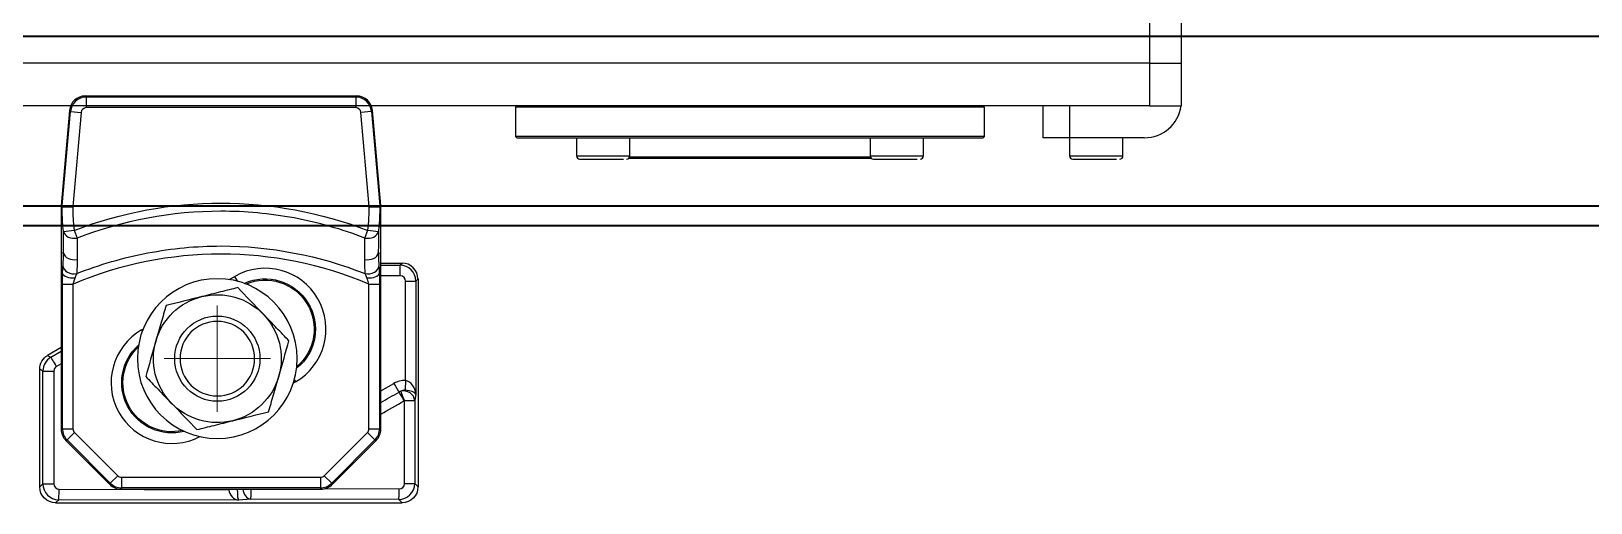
# Model space of a CAD drawing. Header units: centimetres. Extents: x 470464 to 524273, y 49611 to 59074.
# Drawn here: x 503175.6 to 503204.88, y 52528.86 to 52537.71 of the extents above; entities that cross this region are included whole.
import ezdxf

# ---------------------------------------------------------------- set-up
doc = ezdxf.new("R2010")
doc.units = ezdxf.units.CM
doc.header["$MEASUREMENT"] = 0
doc.linetypes.add('ACAD_ISO08W100', pattern=[36, 24, -3, 6, -3])
doc.linetypes.add('CHAIN', pattern=[0.3543, 0.2362, -0.0295, 0.0591, -0.0295])
for name, color, linetype, lineweight in [('1', 7, 'Continuous', 25), ('AAA_EKSEN', 1, 'ACAD_ISO08W100', 9), ('S-COLS-CONC', 4, 'Continuous', 40)]:
    doc.layers.add(name, color=color, linetype=linetype, lineweight=lineweight)
doc.layers.add('vinç', color=7, linetype='Continuous')

# ---------------------------------------------------------------- blocks, each defined once
blk = doc.blocks.new('ytrbnjytrbtrbrervrer')
at = {"color": 2, "linetype": 'Continuous', "lineweight": 25}
for p, q in [((429426.611, 71717.191), (429426.611, 71710.791)), ((429427.211, 71710.791), (429427.211, 71717.191)), ((429426.611, 71710.791), (429391.111, 71710.791)), ((429426.611, 71710.791), (429426.611, 71709.991)), ((429426.611, 71710.791), (429427.211, 71710.791)), ((429427.211, 71709.991), (429427.211, 71710.791)), ((429426.611, 71709.991), (429391.111, 71709.991)), ((429414.736, 71709.991), (429414.711, 71709.966)), ((429414.711, 71709.966), (429414.711, 71709.416)), ((429423.511, 71709.966), (429414.711, 71709.966)), ((429423.511, 71709.966), (429423.486, 71709.991)), ((429423.511, 71709.416), (429423.511, 71709.966)), ((429424.611, 71709.391), (429424.611, 71709.991)), ((429425.111, 71709.991), (429425.111, 71709.391)), ((429426.611, 71709.991), (429427.211, 71709.991)), ((429414.711, 71709.416), (429414.736, 71709.391)), ((429423.511, 71709.416), (429414.711, 71709.416)), ((429414.736, 71709.391), (429415.903, 71709.391)), ((429415.853, 71709.391), (429415.853, 71709.051)), ((429415.903, 71709.391), (429416.137, 71709.391)), ((429416.137, 71709.391), (429422.085, 71709.391)), ((429416.853, 71709.051), (429416.853, 71709.391)), ((429421.369, 71709.391), (429421.369, 71709.051)), ((429422.085, 71709.391), (429422.302, 71709.391)), ((429422.302, 71709.391), (429422.319, 71709.391)), ((429422.319, 71709.391), (429423.486, 71709.391)), ((429422.369, 71709.051), (429422.369, 71709.391)), ((429423.486, 71709.391), (429423.511, 71709.416)), ((429425.111, 71709.391), (429424.611, 71709.391)), ((429425.111, 71709.391), (429425.111, 71709.051)), ((429426.511, 71709.391), (429425.111, 71709.391)), ((429426.111, 71709.051), (429426.111, 71709.391)), ((429415.853, 71709.051), (429416.786, 71709.051)), ((429416.786, 71709.051), (429416.853, 71709.051)), ((429416.838, 71709.011), (429421.384, 71709.011)), ((429416.851, 71709.036), (429421.371, 71709.036)), ((429421.369, 71709.051), (429422.302, 71709.051)), ((429422.302, 71709.051), (429422.369, 71709.051)), ((429425.111, 71709.051), (429426.044, 71709.051)), ((429426.044, 71709.051), (429426.111, 71709.051))]:
    blk.add_line(p, q, dxfattribs=at)
for centre, radius, start, end in [((429426.511, 71710.091), 0.7, 270, 351.7868), ((429415.913, 71709.051), 0.06, 180, 270), ((429416.793, 71709.051), 0.06, 270, 0), ((429421.429, 71709.051), 0.06, 180, 270), ((429422.309, 71709.051), 0.06, 270, 0), ((429425.171, 71709.051), 0.06, 180, 270), ((429426.051, 71709.051), 0.06, 270, 0)]:
    blk.add_arc(centre, radius, start, end, dxfattribs=at)
for points, knots in [([(429415.915, 71708.991), (429415.915, 71708.991), (429415.912, 71708.991), (429415.926, 71708.991), (429415.957, 71708.991), (429416.02, 71708.991), (429416.128, 71708.991), (429416.263, 71708.991), (429416.378, 71708.991), (429416.468, 71708.991), (429416.552, 71708.991), (429416.651, 71708.991), (429416.702, 71708.991), (429416.734, 71708.991)], [0, 0, 0, 0, 0.021188, 0.100159, 0.179128, 0.256456, 0.400105, 0.543754, 0.621082, 0.700052, 0.779022, 0.85635, 1, 1, 1, 1]), ([(429421.43, 71708.991), (429421.43, 71708.991), (429421.427, 71708.991), (429421.442, 71708.991), (429421.473, 71708.991), (429421.535, 71708.991), (429421.643, 71708.991), (429421.779, 71708.991), (429421.894, 71708.991), (429421.983, 71708.991), (429422.068, 71708.991), (429422.167, 71708.991), (429422.217, 71708.991), (429422.25, 71708.991)], [0, 0, 0, 0, 0.0211883, 0.1001587, 0.1791283, 0.2564555, 0.4001047, 0.543754, 0.6210826, 0.7000524, 0.7790223, 0.85635, 1, 1, 1, 1]), ([(429425.173, 71708.991), (429425.172, 71708.991), (429425.17, 71708.991), (429425.184, 71708.991), (429425.215, 71708.991), (429425.278, 71708.991), (429425.386, 71708.991), (429425.521, 71708.991), (429425.636, 71708.991), (429425.726, 71708.991), (429425.81, 71708.991), (429425.909, 71708.991), (429425.959, 71708.991), (429425.992, 71708.991)], [0, 0, 0, 0, 0.0211883, 0.1001587, 0.1791281, 0.2564575, 0.4001065, 0.5437549, 0.6210836, 0.7000533, 0.7790229, 0.856352, 1, 1, 1, 1])]:
    blk.add_open_spline(points, degree=3, knots=knots, dxfattribs=at)
blk = doc.blocks.new('tfdyktstrkydsrtdykulkdtkyg')
at = {"layer": 'S-COLS-CONC', "color": 2}
for p, q in [((414524.685, 75900.838), (413349.485, 75900.838)), ((414524.685, 75900.472), (413349.485, 75900.472)), ((414524.685, 75897.288), (413349.485, 75897.288))]:
    blk.add_line(p, q, dxfattribs=at)
blk = doc.blocks.new('sfsdsggssg')
at = {"layer": '1', "color": 2, "linetype": 'Continuous'}
for p, q in [((1145.841, -34639.582), (1145.988, -34639.328)), ((1146.022, -34639.387), (1145.908, -34639.582)), ((1145.988, -34639.328), (1146.022, -34639.387)), ((1146.281, -34639.239), (1146.247, -34639.18)), ((1148.456, -34639.18), (1146.247, -34639.18)), ((1148.398, -34639.238), (1146.281, -34639.239)), ((1148.456, -34639.18), (1148.398, -34639.238)), ((1141.394, -34639.739), (1143.174, -34639.583)), ((1143.175, -34639.602), (1141.412, -34639.756)), ((1143.175, -34639.602), (1143.193, -34639.8)), ((1143.202, -34639.601), (1143.201, -34639.8)), ((1143.565, -34639.616), (1143.544, -34639.814)), ((1143.565, -34639.616), (1143.568, -34639.582)), ((1143.662, -34639.626), (1143.565, -34639.616)), ((1143.568, -34639.582), (1144.068, -34639.582)), ((1143.662, -34639.626), (1143.641, -34639.825)), ((1144.063, -34639.628), (1144.068, -34639.582)), ((1144.451, -34639.582), (1147.373, -34639.582)), ((1144.451, -34639.609), (1144.451, -34639.582)), ((1147.364, -34639.605), (1144.65, -34639.605)), ((1144.65, -34639.605), (1144.65, -34639.804)), ((1146.144, -34639.582), (1146.195, -34639.494)), ((1146.281, -34639.445), (1148.398, -34639.444)), ((1147.374, -34639.582), (1147.364, -34639.605)), ((1147.364, -34639.605), (1147.364, -34639.804)), ((1147.435, -34639.833), (1147.575, -34639.692)), ((1147.575, -34639.692), (1147.585, -34639.669)), ((1148.387, -34640.504), (1147.575, -34639.692)), ((1147.585, -34639.669), (1148.41, -34640.494)), ((1148.498, -34639.543), (1148.508, -34642.731)), ((1148.697, -34639.536), (1148.755, -34639.478)), ((1148.707, -34642.912), (1148.697, -34639.536)), ((1148.755, -34639.478), (1148.755, -34645.981)), ((1141.412, -34639.756), (1141.393, -34639.739)), ((1141.412, -34639.756), (1141.429, -34639.955)), ((1141.429, -34639.955), (1143.193, -34639.8)), ((1143.544, -34639.814), (1143.641, -34639.825)), ((1143.641, -34639.825), (1143.786, -34639.88)), ((1144.65, -34639.804), (1147.364, -34639.804)), ((1147.435, -34639.833), (1148.246, -34640.645)), ((1141.12, -34640.036), (1141.139, -34640.054)), ((1141.12, -34640.037), (1141.12, -34645.126)), ((1141.139, -34640.054), (1141.338, -34640.054)), ((1141.139, -34640.054), (1141.139, -34645.11)), ((1141.338, -34645.11), (1141.338, -34640.054)), ((1148.246, -34640.645), (1148.387, -34640.504)), ((1148.41, -34640.494), (1148.387, -34640.504)), ((1148.275, -34640.715), (1148.275, -34644.448)), ((1148.275, -34640.715), (1148.474, -34640.715)), ((1148.474, -34640.715), (1148.497, -34640.706)), ((1148.474, -34644.448), (1148.474, -34640.715)), ((1148.497, -34640.706), (1148.497, -34644.458)), ((1145.509, -34641.092), (1145.493, -34641.12)), ((1145.509, -34641.092), (1145.532, -34641.105)), ((1144.566, -34642.736), (1144.505, -34642.843)), ((1144.599, -34642.897), (1144.505, -34642.843)), ((1148.684, -34643.141), (1148.707, -34642.912)), ((1148.693, -34645.919), (1148.684, -34643.141)), ((1146.45, -34643.959), (1146.486, -34643.98)), ((1146.486, -34643.98), (1146.508, -34643.942)), ((1148.246, -34644.519), (1147.435, -34645.33)), ((1147.575, -34645.471), (1148.387, -34644.66)), ((1148.41, -34644.669), (1147.585, -34645.494)), ((1148.246, -34644.519), (1148.387, -34644.66)), ((1148.275, -34644.448), (1148.474, -34644.448)), ((1148.387, -34644.66), (1148.41, -34644.669)), ((1148.497, -34644.458), (1148.474, -34644.448)), ((1148.489, -34644.527), (1148.494, -34645.926)), ((1141.139, -34645.11), (1141.12, -34645.127)), ((1141.139, -34645.11), (1141.338, -34645.11)), ((1141.412, -34645.407), (1141.429, -34645.209)), ((1143.193, -34645.363), (1141.429, -34645.209)), ((1141.393, -34645.425), (1141.412, -34645.407)), ((1143.174, -34645.581), (1141.394, -34645.425)), ((1141.412, -34645.407), (1143.175, -34645.562)), ((1143.175, -34645.562), (1143.193, -34645.363)), ((1143.201, -34645.363), (1143.202, -34645.563)), ((1143.641, -34645.339), (1143.544, -34645.349)), ((1143.544, -34645.349), (1143.565, -34645.547)), ((1143.565, -34645.547), (1143.662, -34645.537)), ((1143.565, -34645.547), (1143.568, -34645.582)), ((1143.786, -34645.284), (1143.641, -34645.339)), ((1143.641, -34645.339), (1143.662, -34645.537)), ((1144.063, -34645.535), (1144.068, -34645.582)), ((1144.451, -34645.555), (1144.451, -34645.582)), ((1144.65, -34645.359), (1144.65, -34645.559)), ((1147.364, -34645.359), (1144.65, -34645.359)), ((1144.65, -34645.559), (1147.364, -34645.559)), ((1147.364, -34645.359), (1147.364, -34645.559)), ((1147.364, -34645.559), (1147.374, -34645.582)), ((1147.435, -34645.33), (1147.575, -34645.471)), ((1147.585, -34645.494), (1147.575, -34645.471)), ((1144.068, -34645.582), (1143.568, -34645.582)), ((1144.255, -34645.582), (1144.255, -34645.981)), ((1144.296, -34645.582), (1144.295, -34645.941)), ((1147.373, -34645.582), (1144.451, -34645.582)), ((1144.495, -34645.948), (1144.496, -34645.582)), ((1146.653, -34645.582), (1146.513, -34645.827)), ((1144.295, -34645.941), (1144.255, -34645.981)), ((1146.462, -34646.048), (1144.594, -34646.048)), ((1146.836, -34646.026), (1146.836, -34646.218)), ((1148.394, -34646.026), (1146.836, -34646.026)), ((1148.394, -34646.026), (1148.394, -34646.218)), ((1148.755, -34645.981), (1148.693, -34645.919)), ((1144.554, -34646.28), (1144.593, -34646.24)), ((1144.554, -34646.28), (1148.456, -34646.28)), ((1144.593, -34646.24), (1146.718, -34646.241)), ((1146.718, -34646.241), (1146.836, -34646.218)), ((1146.836, -34646.218), (1148.394, -34646.218)), ((1148.394, -34646.218), (1148.456, -34646.28))]:
    blk.add_line(p, q, dxfattribs=at)
for radius in [1.5, 0.7]:
    blk.add_circle((1146.049, -34642.513), radius, dxfattribs=at)
at = {"layer": '1', "color": 2, "linetype": 'Continuous', "extrusion": (0, 0, -1)}
blk.add_circle((-1146.049, -34642.513), 0.8, dxfattribs=at)
for centre, start, end in [((-1146.5, -34641.661), 29.8539, 207.4717), ((-1145.495, -34643.411), 209.8539, 29.8539)]:
    blk.add_arc(centre, 1.142, start, end, dxfattribs=at)
at = {"layer": '1', "color": 2, "linetype": 'Continuous'}
for centre, radius, start, end in [((1146.5, -34641.661), 0.943, 345.8258, 138.463), ((1146.5, -34641.661), 0.92, 347.6089, 136.677), ((1146.049, -34642.513), 1.2, 106, 166), ((1146.049, -34642.513), 1.2, 46, 106), ((1146.049, -34642.513), 1.2, 346, 46), ((1146.049, -34642.513), 1.2, 166, 226), ((1146.049, -34642.513), 1.2, 286, 346), ((1145.495, -34643.411), 0.943, 155.4674, 321.1742), ((1145.495, -34643.411), 0.92, 156.9271, 319.7145), ((1146.049, -34642.513), 1.2, 226, 286)]:
    blk.add_arc(centre, radius, start, end, dxfattribs=at)
for centre, major_axis, ratio, start_param, end_param in [((1146.248, -34639.481), (-0.15, 0.261), 0.994945, 5.763279, 6.803091), ((1148.454, -34639.481), (0.214, 0.214), 0.992433, 5.501585, 7.064785), ((1152.198, -34642.582), (-9.067, 0), 0.918737, 5.945855, 6.620515), ((1148.454, -34645.978), (-0.214, 0.214), 0.992433, 2.359993, 3.923193)]:
    blk.add_ellipse(centre, major_axis=major_axis, ratio=ratio, start_param=start_param, end_param=end_param, dxfattribs=at)
at = {"layer": '1', "color": 2, "linetype": 'Continuous', "extrusion": (0, 0, -1)}
for centre, major_axis, ratio, start_param, end_param in [((1146.281, -34639.538), (0.271, 0.128), 0.997202, 4.110755, 5.150568), ((1146.194, -34639.487), (-0.173, 0.101), 0.027764, 4.691233, 6.195885), ((1146.281, -34639.438), (0, 0.2), 0.004243, 0.087267, 1.605444), ((1148.398, -34639.437), (0, 0.2), 0.004243, 0.087267, 1.605444), ((1148.397, -34639.537), (-0.243, 0.175), 0.996422, 0.949848, 2.513048), ((1143.641, -34639.825), (0.001, 0.2), 0.752836, 0.132804, 1.847295), ((1144.042, -34639.826), (0.001, 0.2), 0.752479, 0.132721, 1.852962), ((1144.31, -34639.815), (-0.014, 0.199), 0.74106, 0.130215, 1.915333), ((1144.451, -34639.808), (-0.008, 0.2), 0.422896, 0.096328, 1.761115), ((1146.282, -34639.545), (-0.0748, 0.0667), 0.997721, 6.084759, 7.124571), ((1147.364, -34639.904), (-0.277, 0.115), 0.998522, 1.179673, 1.96192), ((1147.373, -34639.882), (0.115, 0.278), 0.997326, 5.892062, 6.674309), ((1148.398, -34639.544), (0.0889, 0.0469), 0.994028, 5.200197, 6.763397), ((1148.498, -34639.536), (0.2, 0.001), 0.034652, 0.087319, 1.566648), ((1141.421, -34640.038), (-0.222, 0.204), 0.995811, 5.544902, 7.021469), ((1141.439, -34640.055), (0.203, 0.221), 0.997694, 3.974105, 5.450673), ((1141.439, -34640.055), (0.0742, -0.068), 0.993033, 2.403309, 3.879876), ((1152.492, -34642.582), (-8.405, 0), 0.918737, 5.915201, 6.65117), ((1147.364, -34639.904), (0.0384, 0.0928), 0.995546, 5.892062, 6.674309), ((1148.175, -34640.715), (-0.115, 0.277), 0.998522, 1.179673, 1.96192), ((1148.197, -34640.706), (0.278, 0.115), 0.997326, 5.892062, 6.674309), ((1148.175, -34640.715), (-0.0928, -0.0384), 0.995546, 2.750469, 3.532716), ((1148.473, -34643.248), (0.056, 0.516), 0.770786, 6.203754, 6.230389), ((1148.509, -34642.738), (0.008, 0.2), 0.005639, 3.866293, 4.746837), ((1148.508, -34642.912), (-0.201, 0.003), 0.124494, 1.540952, 3.020281), ((1148.508, -34642.912), (-0.188, 0.076), 0.878606, 1.230281, 2.70961), ((1148.485, -34643.141), (0.199, -0.02), 0.74823, 4.69971, 6.151435), ((1148.485, -34643.141), (-0.2, -0.001), 0.034899, 3.228912, 4.651252), ((1148.175, -34644.448), (0.0928, -0.0384), 0.995546, 5.892062, 6.674309), ((1148.175, -34644.448), (0.115, 0.277), 0.998522, 1.179673, 1.96192), ((1148.197, -34644.457), (-0.278, 0.115), 0.997326, 2.750469, 3.532716), ((1141.421, -34645.125), (0.222, 0.204), 0.995811, 2.403309, 3.879876), ((1141.439, -34645.109), (-0.203, 0.221), 0.997694, 3.974105, 5.450673), ((1141.439, -34645.109), (0.0742, 0.068), 0.993033, 2.403309, 3.879876), ((1143.641, -34645.339), (-0.001, 0.2), 0.752836, 1.294298, 3.008789), ((1144.042, -34645.337), (-0.001, 0.2), 0.752479, 1.288631, 3.008872), ((1144.31, -34645.348), (0.014, 0.199), 0.74106, 1.22626, 3.011378), ((1144.451, -34645.356), (0.008, 0.2), 0.422896, 1.380478, 3.045264), ((1147.364, -34645.259), (0.0384, -0.0928), 0.995546, 5.892062, 6.674309), ((1147.364, -34645.259), (0.277, 0.115), 0.998522, 1.179673, 1.96192), ((1147.373, -34645.281), (-0.115, 0.278), 0.997326, 2.750469, 3.532716), ((1146.899, -34646), (0.426, 0.115), 0.905428, 3.310168, 3.875491), ((1146.514, -34645.834), (-0.174, 0.099), 0.027964, 1.549906, 2.758993), ((1176.862, -34592.771), (84.96, 148.546), 0.001169, 1.933599, 1.936064), ((1176.862, -34592.776), (84.962, 148.541), 0.002337, 1.9329, 1.936067), ((1144.556, -34645.978), (0.214, 0.214), 0.992433, 2.359993, 3.923193), ((1144.494, -34645.941), (-0.2, 0.001), 0.034627, 4.708031, 6.195866), ((1144.594, -34645.94), (-0.138, 0.267), 0.998031, 3.623062, 5.186262), ((1144.595, -34645.947), (0.0592, 0.0819), 0.989251, 2.52068, 4.08388), ((1144.593, -34646.041), (0, -0.2), 0.004269, 4.747034, 6.195918), ((1146.463, -34646.055), (-0.199, -0.016), 0.034866, 1.569261, 2.70958), ((1146.718, -34646.042), (-0.256, 0.042), 0.76271, 4.58737, 6.036255), ((1146.9, -34646.006), (0.253, 0.061), 0.768803, 3.289543, 3.701099), ((1146.718, -34646.042), (-0.012, 0.201), 0.369521, 3.302192, 4.751077), ((1146.836, -34646.019), (-0.038, 0.196), 0.907507, 3.350606, 5.211047), ((1146.836, -34646.019), (-0.187, 0.071), 0.032625, 4.699988, 5.905162), ((1146.838, -34646.014), (-0.174, 0.099), 0.030283, 4.695034, 5.900559), ((1148.393, -34645.918), (0.139, 0.266), 0.998207, 1.09196, 2.65516), ((1148.393, -34645.925), (-0.0609, 0.0807), 0.988978, 2.219923, 3.783123), ((1148.494, -34645.919), (-0.2, -0.001), 0.034899, 3.228912, 4.712496)]:
    blk.add_ellipse(centre, major_axis=major_axis, ratio=ratio, start_param=start_param, end_param=end_param, dxfattribs=at)
at = {"layer": '1', "color": 2, "linetype": 'Continuous'}
for points, knots in [([(1143.174, -34639.583), (1143.175, -34639.588), (1143.175, -34639.594), (1143.175, -34639.6), (1143.175, -34639.601), (1143.175, -34639.602)], [0, 0, 0, 0, 0.876308, 0.876308, 1, 1, 1, 1]), ([(1143.201, -34639.582), (1143.233, -34639.582), (1143.3, -34639.582), (1143.399, -34639.582), (1143.493, -34639.582), (1143.543, -34639.582), (1143.568, -34639.582)], [0, 0, 0, 0, 0.225713, 0.483808, 0.741904, 1, 1, 1, 1]), ([(1143.565, -34639.616), (1143.565, -34639.616), (1143.565, -34639.616), (1143.516, -34639.611), (1143.468, -34639.608), (1143.383, -34639.604), (1143.347, -34639.603), (1143.274, -34639.601), (1143.238, -34639.601), (1143.202, -34639.601)], [0, 0, 0, 0, 0.000017, 0.000017, 0.401467, 0.401467, 0.701656, 0.701656, 1, 1, 1, 1]), ([(1144.315, -34639.616), (1144.302, -34639.617), (1144.289, -34639.618), (1144.239, -34639.621), (1144.203, -34639.624), (1144.132, -34639.627), (1144.097, -34639.628), (1144.063, -34639.628), (1144.063, -34639.628), (1144.063, -34639.628)], [0, 0, 0, 0, 0.155547, 0.155547, 0.580528, 0.580528, 0.999985, 0.999985, 1, 1, 1, 1]), ([(1144.068, -34639.582), (1144.093, -34639.582), (1144.143, -34639.582), (1144.238, -34639.582), (1144.342, -34639.582), (1144.414, -34639.582), (1144.451, -34639.582)], [0, 0, 0, 0, 0.25, 0.5, 0.749999, 1, 1, 1, 1]), ([(1144.451, -34639.609), (1144.451, -34639.609), (1144.451, -34639.609), (1144.408, -34639.61), (1144.368, -34639.612), (1144.328, -34639.615), (1144.321, -34639.616), (1144.315, -34639.616)], [0, 0, 0, 0, 0.000035, 0.000035, 0.836112, 0.836112, 1, 1, 1, 1]), ([(1144.65, -34639.605), (1144.631, -34639.605), (1144.613, -34639.605), (1144.595, -34639.605), (1144.545, -34639.606), (1144.496, -34639.607), (1144.451, -34639.609)], [0, 0, 0, 0, 0.267342, 0.267342, 0.267342, 1, 1, 1, 1]), ([(1143.201, -34639.8), (1143.236, -34639.8), (1143.271, -34639.801), (1143.341, -34639.802), (1143.375, -34639.803), (1143.455, -34639.807), (1143.499, -34639.81), (1143.544, -34639.814)], [0, 0, 0, 0, 0.304321, 0.304321, 0.608496, 0.608496, 1, 1, 1, 1]), ([(1143.786, -34645.284), (1143.62, -34644.851), (1143.494, -34644.406), (1143.325, -34643.499), (1143.283, -34643.036), (1143.283, -34641.664), (1143.455, -34640.743), (1143.786, -34639.88)], [0, 0, 0, 0, 0.25, 0.25, 0.5, 0.5, 1, 1, 1, 1]), ([(1143.786, -34639.88), (1143.874, -34639.88), (1143.962, -34639.881), (1144.095, -34639.882), (1144.141, -34639.882), (1144.186, -34639.883)], [0, 0, 0, 0, 0.657537, 0.657537, 1, 1, 1, 1]), ([(1144.454, -34639.873), (1144.283, -34640.305), (1144.153, -34640.751), (1143.979, -34641.661), (1143.935, -34642.125), (1143.935, -34643.502), (1144.113, -34644.428), (1144.454, -34645.291)], [0, 0, 0, 0, 0.25, 0.25, 0.5, 0.5, 1, 1, 1, 1]), ([(1144.186, -34639.883), (1144.224, -34639.883), (1144.261, -34639.882), (1144.337, -34639.879), (1144.375, -34639.877), (1144.427, -34639.874), (1144.441, -34639.873), (1144.454, -34639.873)], [0, 0, 0, 0, 0.423047, 0.423047, 0.845832, 0.845832, 1, 1, 1, 1]), ([(1144.454, -34639.873), (1144.475, -34639.864), (1144.498, -34639.856), (1144.527, -34639.845), (1144.531, -34639.844), (1144.535, -34639.842)], [0, 0, 0, 0, 0.864692, 0.864692, 1, 1, 1, 1]), ([(1144.535, -34639.842), (1144.561, -34639.833), (1144.588, -34639.824), (1144.616, -34639.815), (1144.617, -34639.814), (1144.629, -34639.811), (1144.639, -34639.807), (1144.65, -34639.804)], [0, 0, 0, 0, 0.704482, 0.704482, 0.731136, 0.731136, 1, 1, 1, 1]), ([(1146.385, -34641.169), (1146.462, -34641.244), (1146.541, -34641.32), (1146.707, -34641.48), (1146.795, -34641.566), (1146.883, -34641.65)], [0, 0, 0, 0, 0.5, 0.5, 1, 1, 1, 1]), ([(1145.053, -34641.551), (1145.156, -34641.521), (1145.262, -34641.491), (1145.484, -34641.427), (1145.602, -34641.393), (1145.719, -34641.36)], [0, 0, 0, 0, 0.5, 0.5, 1, 1, 1, 1]), ([(1144.717, -34642.895), (1144.743, -34642.791), (1144.77, -34642.684), (1144.826, -34642.46), (1144.856, -34642.341), (1144.885, -34642.223)], [0, 0, 0, 0, 0.5, 0.5, 1, 1, 1, 1]), ([(1147.381, -34642.131), (1147.355, -34642.236), (1147.329, -34642.343), (1147.273, -34642.566), (1147.243, -34642.686), (1147.214, -34642.804)], [0, 0, 0, 0, 0.5, 0.5, 1, 1, 1, 1]), ([(1145.714, -34643.858), (1145.637, -34643.783), (1145.557, -34643.706), (1145.392, -34643.546), (1145.303, -34643.461), (1145.216, -34643.377)], [0, 0, 0, 0, 0.5, 0.5, 1, 1, 1, 1]), ([(1147.046, -34643.476), (1146.943, -34643.506), (1146.837, -34643.536), (1146.615, -34643.6), (1146.497, -34643.633), (1146.38, -34643.667)], [0, 0, 0, 0, 0.5, 0.5, 1, 1, 1, 1]), ([(1143.544, -34645.349), (1143.502, -34645.354), (1143.459, -34645.356), (1143.381, -34645.36), (1143.345, -34645.361), (1143.273, -34645.363), (1143.237, -34645.363), (1143.201, -34645.363)], [0, 0, 0, 0, 0.37098, 0.37098, 0.685408, 0.685408, 1, 1, 1, 1]), ([(1143.202, -34645.563), (1143.239, -34645.563), (1143.277, -34645.562), (1143.352, -34645.56), (1143.389, -34645.559), (1143.473, -34645.555), (1143.519, -34645.552), (1143.565, -34645.547)], [0, 0, 0, 0, 0.308433, 0.308433, 0.618953, 0.618953, 1, 1, 1, 1]), ([(1144.186, -34645.281), (1144.099, -34645.282), (1144.011, -34645.282), (1143.877, -34645.283), (1143.832, -34645.283), (1143.786, -34645.284)], [0, 0, 0, 0, 0.657537, 0.657537, 1, 1, 1, 1]), ([(1144.063, -34645.535), (1144.063, -34645.535), (1144.063, -34645.535), (1144.103, -34645.536), (1144.144, -34645.537), (1144.229, -34645.541), (1144.272, -34645.544), (1144.315, -34645.547)], [0, 0, 0, 0, 0.000015, 0.000015, 0.496417, 0.496417, 1, 1, 1, 1]), ([(1144.454, -34645.291), (1144.409, -34645.288), (1144.365, -34645.285), (1144.275, -34645.282), (1144.231, -34645.281), (1144.186, -34645.281)], [0, 0, 0, 0, 0.500153, 0.500153, 1, 1, 1, 1]), ([(1144.315, -34645.547), (1144.346, -34645.55), (1144.384, -34645.552), (1144.434, -34645.554), (1144.442, -34645.554), (1144.451, -34645.555), (1144.451, -34645.555), (1144.451, -34645.555)], [0, 0, 0, 0, 0.836069, 0.836069, 0.999965, 0.999965, 1, 1, 1, 1]), ([(1144.535, -34645.321), (1144.51, -34645.312), (1144.485, -34645.303), (1144.461, -34645.294), (1144.458, -34645.292), (1144.454, -34645.291)], [0, 0, 0, 0, 0.863107, 0.863107, 1, 1, 1, 1]), ([(1144.65, -34645.359), (1144.616, -34645.349), (1144.582, -34645.338), (1144.546, -34645.325), (1144.54, -34645.323), (1144.535, -34645.321)], [0, 0, 0, 0, 0.858601, 0.858601, 1, 1, 1, 1]), ([(1143.568, -34645.582), (1143.543, -34645.582), (1143.493, -34645.582), (1143.399, -34645.582), (1143.3, -34645.582), (1143.233, -34645.582), (1143.201, -34645.582)], [0, 0, 0, 0, 0.258096, 0.516192, 0.774287, 1, 1, 1, 1]), ([(1144.451, -34645.582), (1144.414, -34645.582), (1144.342, -34645.582), (1144.238, -34645.582), (1144.143, -34645.582), (1144.093, -34645.582), (1144.068, -34645.582)], [0, 0, 0, 0, 0.250001, 0.5, 0.75, 1, 1, 1, 1])]:
    blk.add_open_spline(points, degree=3, knots=knots, dxfattribs=at)
for points in [[(1143.175, -34639.583), (1143.175, -34639.583), (1143.174, -34639.583), (1143.174, -34639.583)], [(1143.2, -34639.582), (1143.192, -34639.582), (1143.183, -34639.582), (1143.175, -34639.583)], [(1143.202, -34639.601), (1143.193, -34639.601), (1143.184, -34639.601), (1143.175, -34639.602)], [(1143.201, -34639.582), (1143.201, -34639.582), (1143.201, -34639.582), (1143.2, -34639.582)], [(1143.202, -34639.601), (1143.202, -34639.594), (1143.202, -34639.588), (1143.201, -34639.582)], [(1144.063, -34639.628), (1143.929, -34639.628), (1143.796, -34639.627), (1143.662, -34639.626)], [(1143.193, -34639.8), (1143.195, -34639.8), (1143.198, -34639.8), (1143.201, -34639.8)], [(1145.719, -34641.36), (1145.951, -34641.293), (1146.178, -34641.228), (1146.385, -34641.169)], [(1144.885, -34642.223), (1144.944, -34641.988), (1145.001, -34641.759), (1145.053, -34641.551)], [(1146.883, -34641.65), (1147.057, -34641.818), (1147.227, -34641.982), (1147.381, -34642.131)], [(1145.216, -34643.377), (1145.042, -34643.209), (1144.872, -34643.045), (1144.717, -34642.895)], [(1147.214, -34642.804), (1147.155, -34643.039), (1147.098, -34643.267), (1147.046, -34643.476)], [(1146.38, -34643.667), (1146.148, -34643.734), (1145.921, -34643.799), (1145.714, -34643.858)], [(1143.201, -34645.363), (1143.198, -34645.363), (1143.195, -34645.363), (1143.193, -34645.363)], [(1143.662, -34645.537), (1143.796, -34645.536), (1143.929, -34645.536), (1144.063, -34645.535)], [(1144.451, -34645.555), (1144.513, -34645.557), (1144.581, -34645.559), (1144.65, -34645.559)], [(1143.175, -34645.562), (1143.175, -34645.568), (1143.175, -34645.574), (1143.174, -34645.581)], [(1143.174, -34645.581), (1143.174, -34645.581), (1143.175, -34645.581), (1143.175, -34645.581)], [(1143.175, -34645.562), (1143.184, -34645.562), (1143.193, -34645.563), (1143.202, -34645.563)], [(1143.175, -34645.581), (1143.183, -34645.581), (1143.192, -34645.582), (1143.2, -34645.582)], [(1143.2, -34645.582), (1143.201, -34645.582), (1143.201, -34645.582), (1143.201, -34645.582)], [(1143.201, -34645.582), (1143.202, -34645.575), (1143.202, -34645.569), (1143.202, -34645.563)], [(1146.676, -34645.924), (1146.67, -34645.934), (1146.665, -34645.944), (1146.661, -34645.955)], [(1146.836, -34646.026), (1146.836, -34646.024), (1146.837, -34646.023), (1146.838, -34646.021)]]:
    blk.add_open_spline(points, degree=3, dxfattribs=at)
for points, weights in [([(1147.373, -34639.582), (1147.373, -34639.582), (1147.374, -34639.582)], [0.500000031564, 0.499999968436, 0.500000031564]), ([(1147.585, -34639.669), (1147.585, -34639.669), (1147.585, -34639.669)], [0.500000032286, 0.499999967714, 0.500000032286]), ([(1141.393, -34639.739), (1141.393, -34639.739), (1141.394, -34639.739)], [0.500000154951, 0.499999845049, 0.500000154951]), ([(1141.12, -34640.037), (1141.12, -34640.037), (1141.12, -34640.036)], [0.500000154953, 0.499999845047, 0.500000154953]), ([(1148.41, -34640.494), (1148.41, -34640.494), (1148.41, -34640.494)], [0.500000032004, 0.499999967996, 0.500000032004]), ([(1148.497, -34640.706), (1148.497, -34640.706), (1148.497, -34640.706)], [0.500000031722, 0.499999968278, 0.500000031722]), ([(1148.41, -34644.669), (1148.41, -34644.669), (1148.41, -34644.669)], [0.500000031836, 0.499999968164, 0.500000031836]), ([(1148.497, -34644.458), (1148.497, -34644.458), (1148.497, -34644.458)], [0.500000031229, 0.499999968771, 0.500000031229]), ([(1141.12, -34645.127), (1141.12, -34645.127), (1141.12, -34645.126)], [0.500000154938, 0.499999845062, 0.500000154938]), ([(1141.394, -34645.425), (1141.393, -34645.425), (1141.393, -34645.425)], [0.500000154962, 0.499999845038, 0.500000154962]), ([(1147.585, -34645.494), (1147.585, -34645.494), (1147.585, -34645.494)], [0.500000031966, 0.499999968034, 0.500000031966]), ([(1147.374, -34645.582), (1147.373, -34645.582), (1147.373, -34645.582)], [0.500000031519, 0.499999968481, 0.500000031519])]:
    blk.add_rational_spline(points, weights, degree=2, dxfattribs=at)
at = {"layer": 'AAA_EKSEN', "color": 2, "linetype": 'CHAIN', "ltscale": 20}
for p, q in [((1146.049, -34641.513), (1146.049, -34643.513)), ((1147.049, -34642.513), (1145.049, -34642.513))]:
    blk.add_line(p, q, dxfattribs=at)
blk = doc.blocks.new('dyjtdytfdtktuykdtyulyfırs')
at = {"layer": 'S-COLS-CONC', "color": 2, "rotation": 90.00000000000001}
blk.add_blockref('sfsdsggssg', (379119.572, 74868.283), dxfattribs=at)
blk = doc.blocks.new('dsrtertytresutrjdfurtdh')
at = {"layer": 'vinç', "color": 2}
for name, p in [('dyjtdytfdtktuykdtyulyfırs', (0, -222)), ('tfdyktstrkydsrtdykulkdtkyg', (0, -111))]:
    blk.add_blockref(name, p, dxfattribs=at)
blk = doc.blocks.new('ppppppppprwwwwwww')
at = {"layer": 'vinç', "color": 2, "xscale": -1, "rotation": 180}
blk.add_blockref('dsrtertytresutrjdfurtdh', (0, 151477.176), dxfattribs=at)
blk = doc.blocks.new('teyrujehkutk5rjykturjset')
at = {"layer": 'vinç', "color": 2}
for name, p in [('ytrbnjytrbtrbrervrer', (-15647.027, 3979.597)), ('ppppppppprwwwwwww', (0, 0))]:
    blk.add_blockref(name, p, dxfattribs=at)
blk = doc.blocks.new('rtrtjhrkıtyurjtyrkurjt')
at = {"layer": 'vinç', "color": 2}
blk.add_blockref('teyrujehkutk5rjykturjset', (3449.374, -3989.374), dxfattribs=at)

msp = doc.modelspace()

# ---------------------------------------------------------------- block references
at = {"layer": 'vinç', "color": 2}
msp.add_blockref('rtrtjhrkıtyurjtyrkurjt', (85967.638, -19163.9), dxfattribs=at)

doc.saveas('drawing.dxf')
